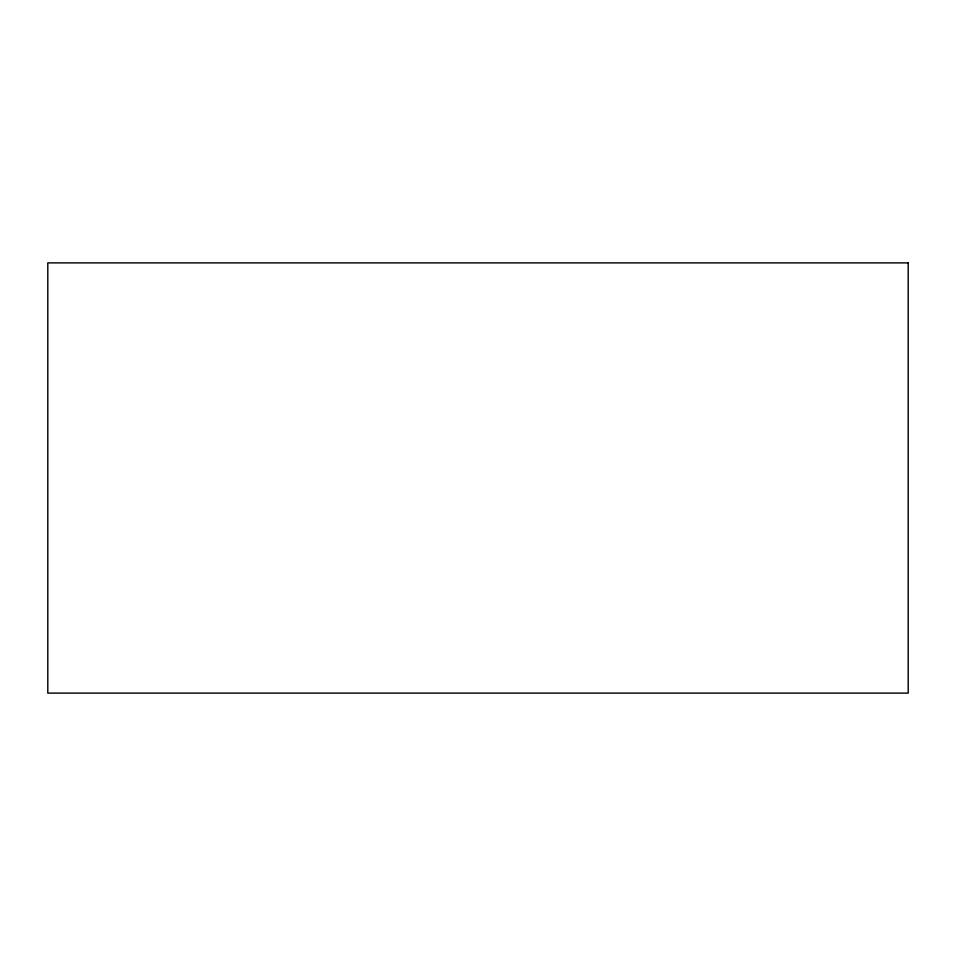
<?xml version="1.0" encoding="UTF-8"?>
<svg xmlns="http://www.w3.org/2000/svg" width="956" height="956" viewBox="0 0 956 956"><rect width="100%" height="100%" fill="white"/><g stroke="black" fill="none" stroke-linecap="round" stroke-linejoin="round"><path stroke-width="1.43" d="M908.2 262.888L47.8 262.888L47.8 693.112L908.2 693.112L908.2 262.888"/></g></svg>
